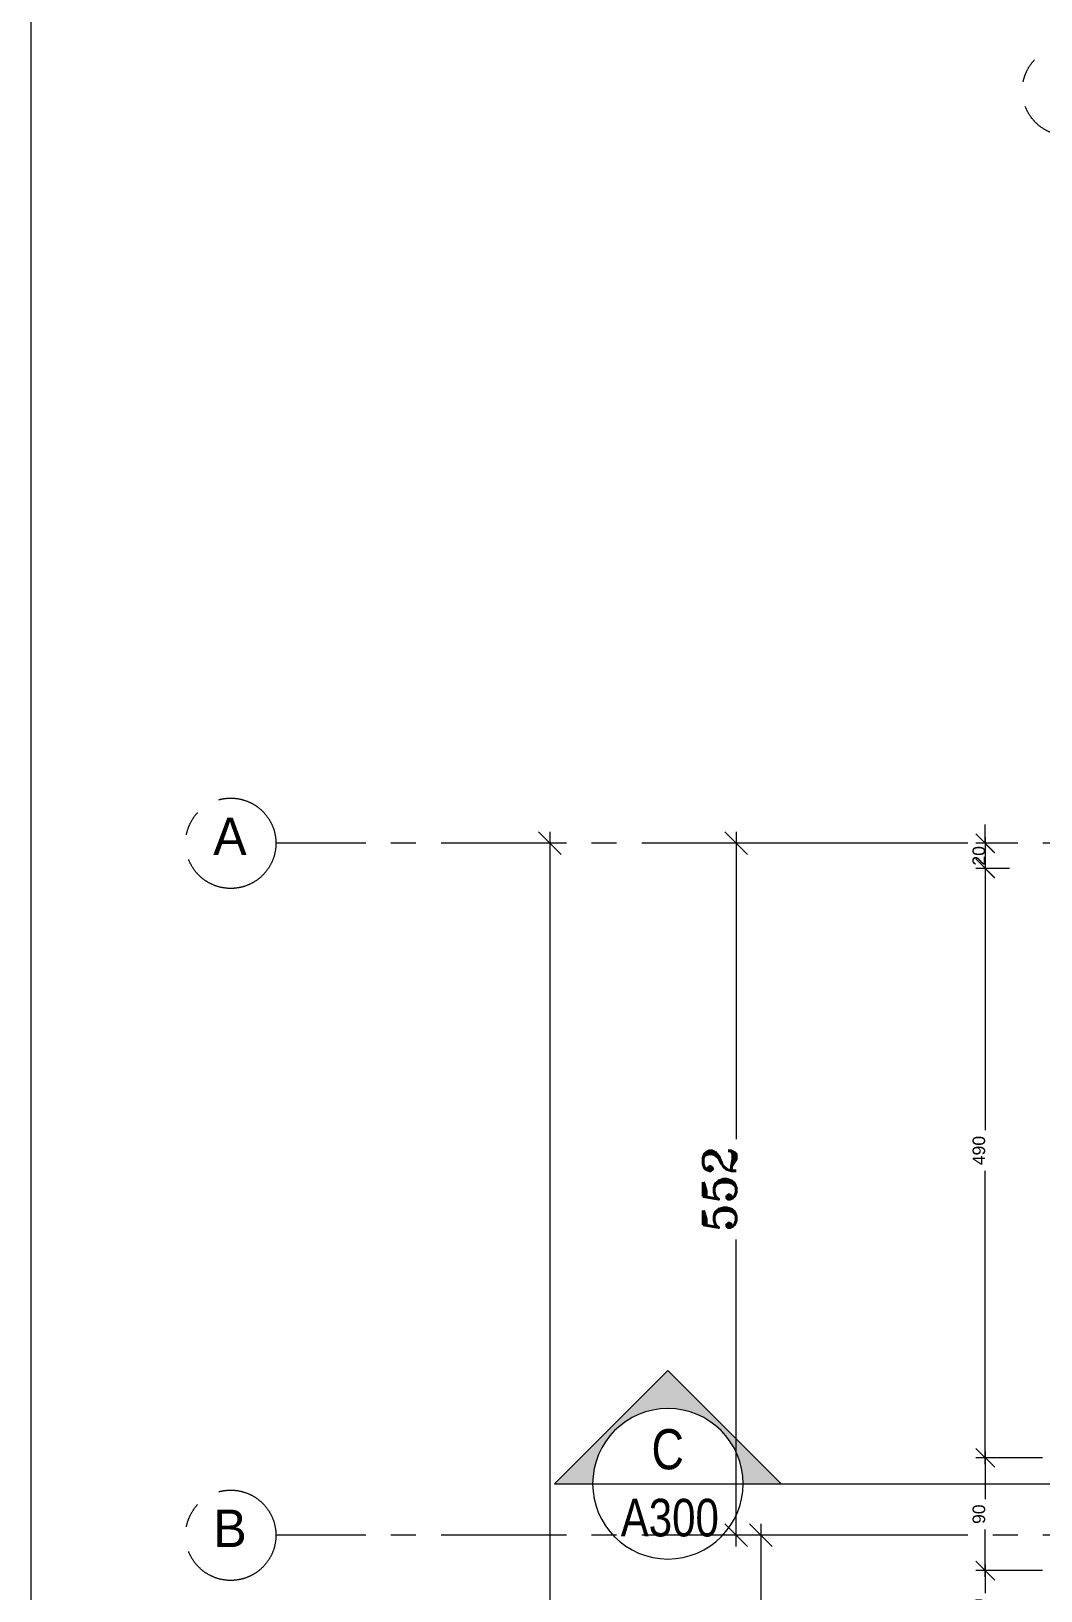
# Model space of a CAD drawing. Header units: millimetres. Extents: x -9083 to 924194, y -232449 to 321637.
# Drawn here: x 60521 to 68572, y 167866 to 180303 of the extents above; entities that cross this region are included whole.
import ezdxf
from ezdxf.enums import TextEntityAlignment as Align

# ---------------------------------------------------------------- set-up
doc = ezdxf.new("R2010")
doc.units = ezdxf.units.MM
doc.header["$LTSCALE"] = 400
doc.header["$MEASUREMENT"] = 0
doc.header["$PDMODE"] = 3
doc.linetypes.add('CENTER', pattern=[2, 1.25, -0.25, 0.25, -0.25])
doc.linetypes.add('CENTERX2', pattern=[4, 2.5, -0.5, 0.5, -0.5])
doc.layers.get('0').update_dxf_attribs({"lineweight": 0, "true_color": 0xff1414})
doc.layers.get('Defpoints').update_dxf_attribs({"color": 8, "lineweight": 5})
doc.layers.add('AXIES', color=7, linetype='CENTER', lineweight=0, true_color=0x949596)
for name, color, linetype, lineweight in [('AXIS DIMENSION', 8, 'Continuous', 5), ('DETAILS DIMENSION', 15, 'Continuous', 5), ('REFER SECTIONS', 8, 'Continuous', 5), ('TAG ELEVATIONS DETAIL', 8, 'Continuous', 9), ('WALL PROPOSED', 255, 'Continuous', 30)]:
    doc.layers.add(name, color=color, linetype=linetype, lineweight=lineweight)
doc.styles.add('arial', font='arial.ttf', dxfattribs={"width": 0.8, "height": 2.2})
doc.styles.add('asif', font='arial.ttf')
doc.styles.add('ROMANT', font='romant.shx')
doc.styles.get("Standard").update_dxf_attribs({"font": 'GOTHIC.TTF', "height": 220})
doc.dimstyles.new('AXIS DIMENSION', dxfattribs={"dimscale": 1.2, "dimtxt": 220, "dimasz": 150, "dimexe": 75, "dimexo": 200, "dimgap": 50, "dimtad": 0, "dimdec": 0, "dimlfac": 0.1, "dimzin": 0, "dimdsep": 46, "dimtxsty": 'ROMANT', "dimblk": 'OBLIQUE', "dimcen": 200, "dimdle": 75, "dimclrd": 17, "dimclre": 94, "dimclrt": 3, "dimadec": 0, "dimazin": 0, "dimtfac": 0.5, "dimtdec": 0, "dimtix": 1, "dimtofl": 0, "dimtmove": 2, "dimatfit": 2, "dimfxl": 100, "dimtvp": 0.5, "dimtolj": 1, "dimtzin": 0, "dimlwd": -1, "dimlwe": -1, "dimarcsym": 0})
doc.dimstyles.new('DETAILS DIMENSION', dxfattribs={"dimtxt": 100, "dimasz": 150, "dimexe": 75, "dimexo": 200, "dimgap": 50, "dimtad": 0, "dimdec": 0, "dimlfac": 0.1, "dimzin": 0, "dimdsep": 46, "dimtxsty": 'asif', "dimblk": 'OBLIQUE', "dimcen": 200, "dimdle": 50, "dimclrd": 181, "dimclre": 146, "dimclrt": 1, "dimadec": 0, "dimazin": 0, "dimtfac": 0.5, "dimtdec": 0, "dimtix": 1, "dimtofl": 0, "dimtmove": 2, "dimatfit": 2, "dimfxl": 100, "dimtvp": 0.5, "dimtolj": 1, "dimtzin": 0, "dimlwd": -1, "dimlwe": -1, "dimarcsym": 0})

# ---------------------------------------------------------------- blocks, each defined once
blk = doc.blocks.new('_Oblique')
at = {"color": 0, "linetype": 'ByBlock', "lineweight": -2}
blk.add_line((-0.5, -0.5), (0.5, 0.5), dxfattribs=at)
blk = doc.blocks.new('*D731')
at = {"layer": 'Defpoints', "color": 0, "transparency": 16777216}
for p in [(68130, 173827), (68524, 173827), (68785, 168927)]:
    blk.add_point(p, dxfattribs=at)
at = {"layer": 'DETAILS DIMENSION', "color": 181, "transparency": 16777216}
for p, q in [((68130, 173877), (68130, 171539)), ((68130, 168877), (68130, 171214))]:
    blk.add_line(p, q, dxfattribs=at)
at = {"layer": 'DETAILS DIMENSION', "color": 146, "transparency": 16777216}
for p, q in [((68324, 173827), (68055, 173827)), ((68585, 168927), (68055, 168927))]:
    blk.add_line(p, q, dxfattribs=at)
at = {"layer": 'DETAILS DIMENSION', "color": 181, "transparency": 16777216, "xscale": 150, "yscale": 150, "zscale": 150}
for p, rotation in [((68130, 173827), 90), ((68130, 168927), 270)]:
    blk.add_blockref('_Oblique', p, dxfattribs=dict(at, rotation=rotation))
at = {"layer": 'DETAILS DIMENSION', "color": 1, "transparency": 16777216, "insert": (68079, 171377), "char_height": 100, "attachment_point": 5, "rotation": 90, "style": 'asif'}
blk.add_mtext('\\A1;490', dxfattribs=at)
blk = doc.blocks.new('*D168')
at = {"layer": 'AXIS DIMENSION', "color": 17, "ltscale": 20, "transparency": 16777216}
for p, q in [((6075103, 811039), (6075103, 808589)), ((6075103, 805341), (6075103, 807790))]:
    blk.add_line(p, q, dxfattribs=at)
at = {"layer": 'AXIS DIMENSION', "color": 94, "ltscale": 20, "transparency": 16777216}
for p, q in [((6075962, 810949), (6075013, 810949)), ((6075962, 805431), (6075013, 805431))]:
    blk.add_line(p, q, dxfattribs=at)
at = {"layer": 'Defpoints', "color": 0, "ltscale": 20, "transparency": 16777216}
for p in [(6076202, 810949), (6075103, 805431), (6076202, 805431)]:
    blk.add_point(p, dxfattribs=at)
at = {"layer": 'AXIS DIMENSION', "color": 17, "ltscale": 20, "transparency": 16777216, "xscale": 179.9999999999999, "yscale": 179.9999999999999, "zscale": 179.9999999999999}
for p, rotation in [((6075103, 810949), 90), ((6075103, 805431), 270)]:
    blk.add_blockref('_Oblique', p, dxfattribs=dict(at, rotation=rotation))
at = {"layer": 'AXIS DIMENSION', "color": 3, "ltscale": 20, "transparency": 16777216, "insert": (6074971, 808190), "char_height": 264, "attachment_point": 5, "rotation": 90, "style": 'ROMANT'}
blk.add_mtext('\\A1;552', dxfattribs=at)
blk = doc.blocks.new('*D170')
at = {"layer": 'AXIS DIMENSION', "color": 17, "ltscale": 20, "transparency": 16777216}
for p, q in [((6075136, 805521), (6075136, 801357)), ((6075136, 796395), (6075136, 800558))]:
    blk.add_line(p, q, dxfattribs=at)
at = {"layer": 'AXIS DIMENSION', "color": 94, "ltscale": 20, "transparency": 16777216}
for p, q in [((6075376, 805431), (6075226, 805431)), ((6075350, 796485), (6075226, 796485))]:
    blk.add_line(p, q, dxfattribs=at)
at = {"layer": 'Defpoints', "color": 0, "ltscale": 20, "transparency": 16777216}
for p in [(6075136, 805431), (6075110, 796485), (6075136, 796485)]:
    blk.add_point(p, dxfattribs=at)
at = {"layer": 'AXIS DIMENSION', "color": 17, "ltscale": 20, "transparency": 16777216, "xscale": 179.9999999999999, "yscale": 179.9999999999999, "zscale": 179.9999999999999}
for p, rotation in [((6075136, 805431), 90), ((6075136, 796485), 270)]:
    blk.add_blockref('_Oblique', p, dxfattribs=dict(at, rotation=rotation))
at = {"layer": 'AXIS DIMENSION', "color": 3, "ltscale": 20, "transparency": 16777216, "insert": (6075004, 800958), "char_height": 264, "attachment_point": 5, "rotation": 90, "style": 'ROMANT'}
blk.add_mtext('\\A1;895', dxfattribs=at)
blk = doc.blocks.new('*D169')
at = {"layer": 'AXIS DIMENSION', "color": 17, "ltscale": 20, "transparency": 16777216}
for p, q in [((6073539, 811039), (6073539, 804229)), ((6073539, 796395), (6073539, 803204))]:
    blk.add_line(p, q, dxfattribs=at)
at = {"layer": 'AXIS DIMENSION', "color": 94, "ltscale": 20, "transparency": 16777216}
for p, q in [((6073586, 810949), (6073449, 810949)), ((6073586, 796485), (6073449, 796485))]:
    blk.add_line(p, q, dxfattribs=at)
at = {"layer": 'Defpoints', "color": 0, "ltscale": 20, "transparency": 16777216}
for p in [(6073826, 810949), (6073539, 796485), (6073826, 796485)]:
    blk.add_point(p, dxfattribs=at)
at = {"layer": 'AXIS DIMENSION', "color": 17, "ltscale": 20, "transparency": 16777216, "xscale": 179.9999999999999, "yscale": 179.9999999999999, "zscale": 179.9999999999999}
for p, rotation in [((6073539, 810949), 90), ((6073539, 796485), 270)]:
    blk.add_blockref('_Oblique', p, dxfattribs=dict(at, rotation=rotation))
at = {"layer": 'AXIS DIMENSION', "color": 3, "ltscale": 20, "transparency": 16777216, "insert": (6073407, 803717), "char_height": 264, "attachment_point": 5, "rotation": 90, "style": 'ROMANT'}
blk.add_mtext('\\A1;1446', dxfattribs=at)
blk = doc.blocks.new('*D734')
at = {"layer": 'Defpoints', "color": 0, "transparency": 16777216}
for p in [(68785, 168027), (68130, 167427), (68785, 167427)]:
    blk.add_point(p, dxfattribs=at)
at = {"layer": 'DETAILS DIMENSION', "color": 146, "transparency": 16777216}
for p, q in [((68585, 168027), (68055, 168027)), ((68585, 167427), (68055, 167427))]:
    blk.add_line(p, q, dxfattribs=at)
at = {"layer": 'DETAILS DIMENSION', "color": 181, "transparency": 16777216}
for p, q in [((68130, 168077), (68130, 167848)), ((68130, 167377), (68130, 167605))]:
    blk.add_line(p, q, dxfattribs=at)
at = {"layer": 'DETAILS DIMENSION', "color": 181, "transparency": 16777216, "xscale": 150, "yscale": 150, "zscale": 150}
for p, rotation in [((68130, 168027), 90), ((68130, 167427), 270)]:
    blk.add_blockref('_Oblique', p, dxfattribs=dict(at, rotation=rotation))
at = {"layer": 'DETAILS DIMENSION', "color": 1, "transparency": 16777216, "insert": (68079, 167727), "char_height": 100, "attachment_point": 5, "rotation": 90, "style": 'asif'}
blk.add_mtext('\\A1;60', dxfattribs=at)
blk = doc.blocks.new('*D736')
at = {"layer": 'Defpoints', "color": 0, "transparency": 16777216}
for p in [(68524, 173827), (68130, 173627), (68524, 173627)]:
    blk.add_point(p, dxfattribs=at)
at = {"layer": 'DETAILS DIMENSION', "color": 181, "transparency": 16777216}
for p, q in [((68130, 173827), (68130, 173977)), ((68130, 173627), (68130, 173477))]:
    blk.add_line(p, q, dxfattribs=at)
at = {"layer": 'DETAILS DIMENSION', "color": 146, "transparency": 16777216}
for p, q in [((68324, 173827), (68055, 173827)), ((68324, 173627), (68055, 173627))]:
    blk.add_line(p, q, dxfattribs=at)
at = {"layer": 'DETAILS DIMENSION', "color": 181, "transparency": 16777216, "xscale": 150, "yscale": 150, "zscale": 150}
for p, rotation in [((68130, 173827), 270), ((68130, 173627), 90)]:
    blk.add_blockref('_Oblique', p, dxfattribs=dict(at, rotation=rotation))
at = {"layer": 'DETAILS DIMENSION', "color": 1, "transparency": 16777216, "insert": (68079, 173727), "char_height": 100, "attachment_point": 5, "rotation": 90, "style": 'asif'}
blk.add_mtext('\\A1;20', dxfattribs=at)
blk = doc.blocks.new('*D737')
at = {"layer": 'Defpoints', "color": 0, "transparency": 16777216}
for p in [(68524, 173827), (68129, 173627), (68524, 173627)]:
    blk.add_point(p, dxfattribs=at)
at = {"layer": 'DETAILS DIMENSION', "color": 181, "transparency": 16777216}
for p, q in [((68129, 173827), (68129, 173977)), ((68129, 173627), (68129, 173477))]:
    blk.add_line(p, q, dxfattribs=at)
at = {"layer": 'DETAILS DIMENSION', "color": 146, "transparency": 16777216}
for p, q in [((68324, 173827), (68054, 173827)), ((68324, 173627), (68054, 173627))]:
    blk.add_line(p, q, dxfattribs=at)
at = {"layer": 'DETAILS DIMENSION', "color": 181, "transparency": 16777216, "xscale": 150, "yscale": 150, "zscale": 150}
for p, rotation in [((68129, 173827), 270), ((68129, 173627), 90)]:
    blk.add_blockref('_Oblique', p, dxfattribs=dict(at, rotation=rotation))
at = {"layer": 'DETAILS DIMENSION', "color": 1, "transparency": 16777216, "insert": (68078, 173727), "char_height": 100, "attachment_point": 5, "rotation": 90, "style": 'asif'}
blk.add_mtext('\\A1;20', dxfattribs=at)
blk = doc.blocks.new('A-SEC-REF-ARROW-1')
at = {"layer": 'TAG ELEVATIONS DETAIL'}
h = blk.add_hatch(color=8, dxfattribs=at)
edge = h.paths.add_edge_path()
edge.add_line((0, 904), (0, 600))
edge.add_ellipse((0, 0), major_axis=(424, 424), ratio=1, start_angle=45, end_angle=135)
edge.add_ellipse((0, 0), major_axis=(424, 424), ratio=1, start_angle=135, end_angle=225)
edge.add_line((0, -600), (0, -904))
edge.add_line((0, -904), (-904, 0))
edge.add_line((-904, 0), (0, 904))
at = {"layer": 'TAG ELEVATIONS DETAIL', "color": 8, "linetype": 'Continuous', "ltscale": 100}
for p, q in [((-904, 0), (0, 904)), ((0, 904), (0, 600)), ((0, -904), (-904, 0)), ((0, -600), (0, -904))]:
    blk.add_line(p, q, dxfattribs=at)
at = {"layer": 'TAG ELEVATIONS DETAIL', "color": 8, "linetype": 'Continuous'}
blk.add_circle((0, 0), 600, dxfattribs=at)
blk = doc.blocks.new('A-SEC-REF-1')
at = {"layer": 'TAG ELEVATIONS DETAIL', "ltscale": 800}
blk.add_line((-600, 0), (600, 0), dxfattribs=at)
at = {"layer": 'TAG ELEVATIONS DETAIL', "linetype": 'Continuous', "style": 'arial', "width": 0.8}
for tag, height, p in [('SECTION-LETTER', 320, (-1, 276)), ('DRAWING-REF', 300, (15, -270))]:
    blk.add_attdef(tag, text='', height=height, dxfattribs=at).set_placement(p, align=Align.MIDDLE)
blk = doc.blocks.new('*D971')
at = {"layer": 'Defpoints', "color": 0, "transparency": 16777216}
for p in [(68785, 168927), (68130, 168027), (68785, 168027)]:
    blk.add_point(p, dxfattribs=at)
at = {"layer": 'DETAILS DIMENSION', "color": 146, "transparency": 16777216}
for p, q in [((68585, 168927), (68055, 168927)), ((68585, 168027), (68055, 168027))]:
    blk.add_line(p, q, dxfattribs=at)
at = {"layer": 'DETAILS DIMENSION', "color": 181, "transparency": 16777216}
for p, q in [((68130, 168977), (68130, 168598)), ((68130, 167977), (68130, 168355))]:
    blk.add_line(p, q, dxfattribs=at)
at = {"layer": 'DETAILS DIMENSION', "color": 181, "transparency": 16777216, "xscale": 150, "yscale": 150, "zscale": 150}
for p, rotation in [((68130, 168927), 90), ((68130, 168027), 270)]:
    blk.add_blockref('_Oblique', p, dxfattribs=dict(at, rotation=rotation))
at = {"layer": 'DETAILS DIMENSION', "color": 1, "transparency": 16777216, "insert": (68079, 168477), "char_height": 100, "attachment_point": 5, "rotation": 90, "style": 'asif'}
blk.add_mtext('\\A1;90', dxfattribs=at)
blk = doc.blocks.new('hjhg')
at = {"layer": 'AXIES', "linetype": 'CENTERX2'}
for p, q in [((6131186.9, 810948.9), (6071269.8, 810948.9)), ((6131186.9, 805430.8), (6071269.8, 805430.8))]:
    blk.add_line(p, q, dxfattribs=at)
for centre in [(6077582.5, 816951.3), (6070909.8, 810948.9), (6070909.8, 805430.8)]:
    blk.add_circle(centre, 360, dxfattribs=at)
for s, p in [('A', (6070769.3, 810854.3)), ('B', (6070769.3, 805336.2))]:
    blk.add_text(s, height=300, dxfattribs=at).set_placement(p)
at = {"layer": 'AXIS DIMENSION', "ltscale": 20}
for base, p1, p2, picture, middle, set_off in [((6073454.7, 796484.5), (6073741.2, 810948.9), (6073741.2, 796484.5), '*D169', (6073322.7, 803716.7), (-84.5, 0)), ((6074940.1, 805430.8), (6076038.7, 810948.9), (6076038.7, 805430.8), '*D168', (6074808.1, 808189.9), (-163.1, 0))]:
    dim = blk.add_linear_dim(base=base, p1=p1, p2=p2, angle=90, dimstyle='AXIS DIMENSION', dxfattribs=at)
    dim.commit()
    dim.dimension.update_dxf_attribs({"geometry": picture, "text_midpoint": middle, "insert": set_off})
dim = blk.add_linear_dim(base=(6075135.8, 796484.5), p1=(6075135.7, 805430.8), p2=(6074983.4, 796484.5), angle=90, dimstyle='AXIS DIMENSION', dxfattribs=at)
dim.commit()
dim.dimension.update_dxf_attribs({"geometry": '*D170', "text_midpoint": (6075003.8, 800957.7)})

msp = doc.modelspace()

# ---------------------------------------------------------------- linework, layer by layer
at = {"layer": 'Defpoints'}
msp.add_lwpolyline([(60521.11388, 195373.23511), (124217.92167, 195373.23511), (124217.92167, 137087.88911), (60521.11388, 137087.88911)], close=True, dxfattribs=at)
at = {"layer": 'TAG ELEVATIONS DETAIL'}
msp.add_line((66198.3757, 168719.65623), (68698.3757, 168719.65623), dxfattribs=at)

# ---------------------------------------------------------------- block references
at = {"layer": 'TAG ELEVATIONS DETAIL', "xscale": -1, "rotation": 90}
msp.add_blockref('A-SEC-REF-ARROW-1', (65598.3757, 168719.65623), dxfattribs=at)
at = {"layer": 'TAG ELEVATIONS DETAIL', "ltscale": 800}
ref = msp.add_blockref('A-SEC-REF-1', (65598.3757, 168719.65623), dxfattribs=at)
ref.add_attrib('SECTION-LETTER', 'C', dxfattribs={"layer": 'REFER SECTIONS', "linetype": 'Continuous', "height": 320, "style": 'arial', "width": 0.8}).set_placement((65597.27445, 168995.16465), align=Align.MIDDLE)
ref.add_attrib('DRAWING-REF', 'A300', dxfattribs={"layer": 'REFER SECTIONS', "linetype": 'Continuous', "height": 300, "style": 'arial', "width": 0.8}).set_placement((65613.777, 168449.79129), align=Align.MIDDLE)
at = {"layer": 'WALL PROPOSED'}
msp.add_blockref('hjhg', (-6008797.0977, -637121.91356), dxfattribs=at)

# ---------------------------------------------------------------- dimensions: what is measured, and where the dimension line sits
at = {"layer": 'DETAILS DIMENSION'}
for base, p1, p2, picture, middle in [((68129.48798, 173627.00829), (68524.3896, 173827.00829), (68524.3896, 173627.00829), '*D737', (68078.43068, 173727.00829)), ((68129.66798, 173627.00829), (68524.3896, 173827.00829), (68524.3896, 173627.00829), '*D736', (68078.61068, 173727.00829)), ((68129.66798, 173827.00829), (68785.41665, 168926.57089), (68524.3896, 173827.00829), '*D731', (68078.61068, 171376.78959)), ((68129.66798, 168026.57089), (68785.41665, 168926.57089), (68785.41665, 168026.57089), '*D971', (68078.61068, 168476.57089)), ((68129.66798, 167426.57089), (68785.41665, 168026.57089), (68785.41665, 167426.57089), '*D734', (68078.61068, 167726.57089))]:
    dim = msp.add_linear_dim(base=base, p1=p1, p2=p2, angle=90, dimstyle='DETAILS DIMENSION', dxfattribs=at)
    dim.commit()
    dim.dimension.update_dxf_attribs({"geometry": picture, "text_midpoint": middle})

doc.saveas('drawing.dxf')
